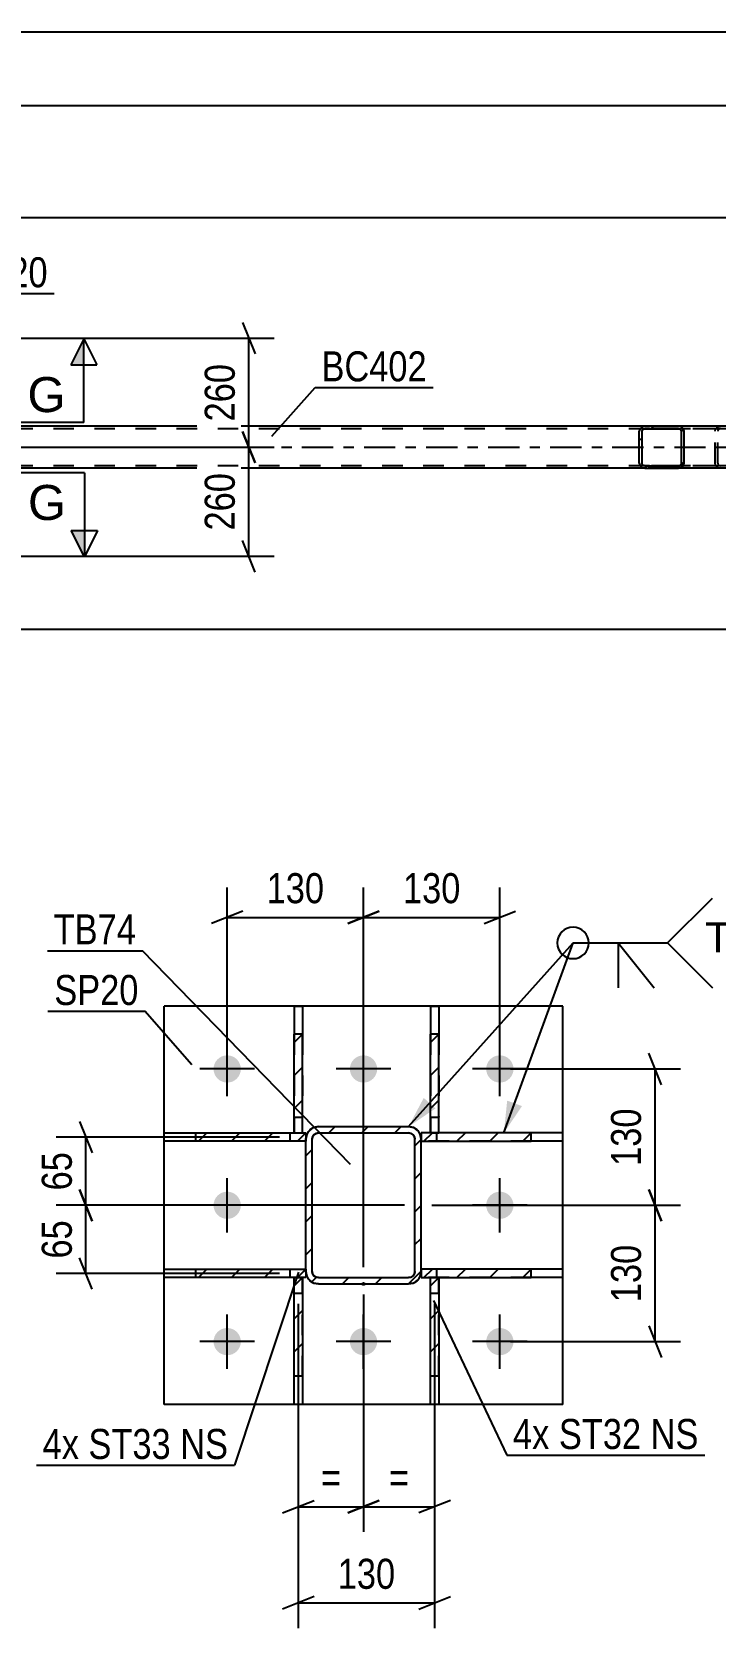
# Model space of a CAD drawing. Header units: millimetres. Extents: x 0 to 841, y 0 to 594.
# Drawn here: x 266.1 to 331.2, y 109.4 to 261.6 of the extents above; entities that cross this region are included whole.
import ezdxf

# ---------------------------------------------------------------- set-up
doc = ezdxf.new("R2010")
doc.units = ezdxf.units.MM
doc.linetypes.add('DXK_LINE_DOT2', pattern=[3.9198, 1.9599, -1.9599])
doc.linetypes.add('DXK_LINE_DOT3', pattern=[5.9187, 2.979, -0.9799, 0.9799, -0.9799])
doc.styles.add('Arial', font='ARIAL.TTF', dxfattribs={"height": 0.2})
doc.styles.add('Arial Narrow', font='ARIALN.TTF', dxfattribs={"height": 0.2})

# ---------------------------------------------------------------- blocks, each defined once
blk = doc.blocks.new('Part-103655156-5584 - 5439')
at = {"linetype": 'Continuous'}
h = blk.add_hatch(dxfattribs=at)
h.set_pattern_fill('', scale=0.7, style=0, pattern_type=0)
h.set_pattern_definition([(45, (328.2125, 223.6958), (-1.57154, 1.57154), [])])
h.paths.add_polyline_path([(328.25, 223.51), (328.21, 223.7), (328.1, 223.85), (327.94, 223.96), (327.74, 223.99), (324.51, 223.99), (324.31, 223.96), (324.14, 223.85), (324.03, 223.7), (323.99, 223.51), (323.99, 220.47), (324.03, 220.29), (324.14, 220.13), (324.31, 220.03), (324.51, 219.99), (327.74, 219.99), (327.94, 220.03), (328.1, 220.13), (328.21, 220.29), (328.25, 220.47)])
h.paths.add_polyline_path([(327.98, 220.38), (327.92, 220.3), (327.84, 220.25), (327.74, 220.23), (324.51, 220.23), (324.41, 220.25), (324.32, 220.3), (324.27, 220.38), (324.25, 220.47), (324.25, 223.51), (324.27, 223.6), (324.32, 223.68), (324.41, 223.73), (324.51, 223.75), (327.74, 223.75), (327.84, 223.73), (327.92, 223.68), (327.98, 223.6), (328, 223.51), (328, 220.47)])
at = {"color": 2, "linetype": 'Continuous'}
for p, q in [((324.51, 223.99), (324.31, 223.96)), ((324.41, 223.73), (324.51, 223.75)), ((324.51, 223.99), (327.74, 223.99)), ((324.51, 223.75), (327.74, 223.75)), ((334.2, 223.99), (327.74, 223.99)), ((327.94, 223.96), (327.74, 223.99)), ((327.74, 223.75), (327.84, 223.73)), ((324.03, 223.7), (323.99, 223.51)), ((323.99, 220.47), (323.99, 223.51)), ((324.25, 223.51), (324.27, 223.6)), ((324.25, 220.47), (324.25, 223.51)), ((324.27, 223.6), (324.32, 223.68)), ((324.32, 223.68), (324.41, 223.73)), ((327.84, 223.73), (327.92, 223.68)), ((327.92, 223.68), (327.98, 223.6)), ((327.98, 223.6), (328, 223.51)), ((328, 220.47), (328, 223.51)), ((328.25, 223.51), (328.21, 223.7)), ((328.25, 220.47), (328.25, 223.51)), ((323.99, 220.47), (324.03, 220.29)), ((324.27, 220.38), (324.25, 220.47)), ((324.32, 220.3), (324.27, 220.38)), ((324.31, 220.03), (324.51, 219.99)), ((324.41, 220.25), (324.32, 220.3)), ((324.51, 220.23), (324.41, 220.25)), ((324.51, 220.23), (327.74, 220.23)), ((324.51, 219.99), (327.74, 219.99)), ((327.84, 220.25), (327.74, 220.23)), ((327.74, 219.99), (327.94, 220.03)), ((334.2, 219.99), (327.74, 219.99)), ((327.92, 220.3), (327.84, 220.25)), ((327.98, 220.38), (327.92, 220.3)), ((328, 220.47), (327.98, 220.38)), ((328.21, 220.29), (328.25, 220.47))]:
    blk.add_line(p, q, dxfattribs=at)
at = {"color": 7, "linetype": 'DXK_LINE_DOT2'}
for p, q in [((327.74, 223.99), (324.51, 223.99)), ((334.96, 223.75), (324.51, 223.75)), ((331.53, 223.96), (331.73, 223.99)), ((331.73, 223.75), (331.63, 223.73)), ((334.96, 223.99), (334.2, 223.99)), ((334.96, 223.99), (335.16, 223.96)), ((335.06, 223.73), (334.96, 223.75)), ((331.22, 223.51), (331.25, 223.7)), ((331.22, 220.47), (331.22, 223.51)), ((331.49, 223.6), (331.47, 223.51)), ((331.47, 220.47), (331.47, 223.51)), ((331.55, 223.68), (331.49, 223.6)), ((331.63, 223.73), (331.55, 223.68)), ((335.14, 223.68), (335.06, 223.73)), ((335.2, 223.6), (335.14, 223.68)), ((335.22, 223.51), (335.2, 223.6)), ((335.22, 220.47), (335.22, 223.51)), ((335.43, 223.7), (335.47, 223.51)), ((335.47, 220.47), (335.47, 223.51)), ((334.96, 220.23), (324.51, 220.23)), ((327.74, 219.99), (324.51, 219.99)), ((331.25, 220.29), (331.22, 220.47)), ((331.47, 220.47), (331.49, 220.38)), ((331.49, 220.38), (331.55, 220.3)), ((331.73, 219.99), (331.53, 220.03)), ((331.55, 220.3), (331.57, 220.29)), ((331.57, 220.29), (331.63, 220.25)), ((331.63, 220.25), (331.73, 220.23)), ((334.96, 219.99), (334.2, 219.99)), ((334.96, 220.23), (335.06, 220.25)), ((335.16, 220.03), (334.96, 219.99)), ((335.06, 220.25), (335.14, 220.3)), ((335.14, 220.3), (335.2, 220.38)), ((335.2, 220.38), (335.22, 220.47)), ((335.47, 220.47), (335.43, 220.29))]:
    blk.add_line(p, q, dxfattribs=at)
at = {"color": 2, "linetype": 'Continuous'}
for centre, start, end in [((324.49, 223.49), 110.7583, 155.6801), ((327.76, 223.49), 24.3199, 69.2417), ((324.49, 220.49), 204.3199, 249.2417), ((327.76, 220.49), 290.7583, 335.6801)]:
    blk.add_arc(centre, 0.496, start, end, dxfattribs=at)
at = {"color": 7, "linetype": 'DXK_LINE_DOT2'}
for centre, start, end in [((331.71, 223.49), 110.7583, 155.6801), ((334.98, 223.49), 24.3199, 69.2417), ((331.71, 220.49), 204.3199, 249.2417), ((334.98, 220.49), 290.7583, 335.6801)]:
    blk.add_arc(centre, 0.496, start, end, dxfattribs=at)
blk = doc.blocks.new('Part-103655156-5609 - 5439')
at = {"color": 7, "linetype": 'DXK_LINE_DOT2'}
for p, q in [((654.21, 223.75), (108.34, 223.75)), ((654.21, 223.99), (324.51, 223.99)), ((342.47, 223.99), (324.51, 223.99)), ((654.21, 220.23), (108.34, 220.23)), ((342.47, 219.99), (324.51, 219.99))]:
    blk.add_line(p, q, dxfattribs=at)
at = {"color": 2, "linetype": 'Continuous'}
for p, q in [((324.51, 223.99), (257.34, 223.99)), ((324.51, 219.99), (257.34, 219.99))]:
    blk.add_line(p, q, dxfattribs=at)
at = {"color": 7, "linetype": 'DXK_LINE_DOT3'}
blk.add_line((108.34, 221.99), (654.21, 221.99), dxfattribs=at)
blk = doc.blocks.new('Part-103655156-2530 - 2506')
at = {"linetype": 'Continuous'}
h = blk.add_hatch(dxfattribs=at)
h.set_pattern_fill('', scale=0.7, style=0, pattern_type=0)
h.set_pattern_definition([(45, (313.686, 143.602), (-1.57154, 1.57154), [])])
h.paths.add_polyline_path([(313.69, 142.8), (313.69, 143.6), (303.19, 143.6), (303.19, 142.8)])
at = {"color": 7, "linetype": 'DXK_LINE_DOT2'}
for p, q in [((313.69, 143.6), (303.19, 143.6)), ((303.19, 143.6), (303.19, 142.8)), ((304.69, 142.8), (304.69, 143.6)), ((313.69, 142.8), (303.19, 142.8))]:
    blk.add_line(p, q, dxfattribs=at)
at = {"color": 2, "linetype": 'Continuous'}
for p, q in [((313.69, 143.6), (303.19, 143.6)), ((303.19, 143.6), (303.19, 142.8)), ((316.69, 143.6), (313.69, 143.6)), ((313.69, 142.8), (313.69, 143.6)), ((316.69, 142.8), (316.69, 143.6)), ((303.19, 142.8), (313.69, 142.8)), ((316.69, 142.8), (313.69, 142.8))]:
    blk.add_line(p, q, dxfattribs=at)
blk = doc.blocks.new('Part-103655156-2700 - 2506')
at = {"linetype": 'Continuous'}
h = blk.add_hatch(dxfattribs=at)
h.set_pattern_fill('', scale=0.7, style=0, pattern_type=0)
h.set_pattern_definition([(45, (303.1877, 143.4028), (-1.57154, 1.57154), [])])
h.paths.add_polyline_path([(303.1, 142.94), (303.19, 143.4), (303.19, 156), (303.1, 156.46), (302.84, 156.85), (302.45, 157.11), (301.99, 157.2), (293.39, 157.2), (292.93, 157.11), (292.54, 156.85), (292.28, 156.46), (292.19, 156), (292.19, 143.4), (292.28, 142.94), (292.54, 142.55), (292.93, 142.29), (293.39, 142.2), (301.99, 142.2), (302.45, 142.29), (302.84, 142.55)])
h.paths.add_polyline_path([(302.22, 142.85), (301.99, 142.8), (293.39, 142.8), (293.16, 142.85), (292.96, 142.98), (292.83, 143.17), (292.79, 143.4), (292.79, 156), (292.83, 156.23), (292.96, 156.43), (293.16, 156.56), (293.39, 156.6), (301.99, 156.6), (302.22, 156.56), (302.41, 156.43), (302.54, 156.23), (302.59, 156), (302.59, 143.4), (302.54, 143.17), (302.41, 142.98)])
blk.add_hatch(color=30, dxfattribs=at).paths.add_polyline_path([(297.69, 142.1, -1), (297.69, 142.3, -1)])
at = {"color": 7, "linetype": 'DXK_LINE_DOT2'}
for p, q in [((292.93, 157.11), (293.39, 157.2)), ((293.39, 157.2), (301.99, 157.2)), ((301.99, 157.2), (302.45, 157.11)), ((292.19, 156), (292.28, 156.46)), ((292.19, 143.4), (292.19, 156)), ((292.83, 156.23), (292.79, 156)), ((292.79, 143.4), (292.79, 156)), ((292.96, 156.43), (292.83, 156.23)), ((293.16, 156.56), (292.96, 156.43)), ((293.39, 156.6), (293.16, 156.56)), ((293.39, 156.6), (301.99, 156.6)), ((302.22, 156.56), (301.99, 156.6)), ((302.41, 156.43), (302.22, 156.56)), ((302.54, 156.23), (302.41, 156.43)), ((302.59, 156), (302.54, 156.23)), ((302.59, 143.4), (302.59, 156)), ((303.1, 156.46), (303.19, 156)), ((303.19, 143.4), (303.19, 156)), ((292.28, 142.94), (292.19, 143.4)), ((292.79, 143.4), (292.83, 143.17)), ((292.83, 143.17), (292.96, 142.98)), ((302.41, 142.98), (302.54, 143.17)), ((302.54, 143.17), (302.59, 143.4)), ((303.19, 143.4), (303.1, 142.94)), ((293.39, 142.2), (292.93, 142.29)), ((292.96, 142.98), (293.16, 142.85)), ((293.16, 142.85), (293.39, 142.8)), ((293.39, 142.8), (301.99, 142.8)), ((293.39, 142.2), (301.99, 142.2)), ((301.99, 142.8), (302.22, 142.85)), ((302.45, 142.29), (301.99, 142.2)), ((302.22, 142.85), (302.41, 142.98))]:
    blk.add_line(p, q, dxfattribs=at)
at = {"color": 2, "linetype": 'Continuous'}
for p, q in [((293.39, 157.2), (292.93, 157.11)), ((293.39, 157.2), (301.99, 157.2)), ((302.45, 157.11), (301.99, 157.2)), ((292.28, 156.46), (292.19, 156)), ((292.19, 143.4), (292.19, 156)), ((292.79, 156), (292.83, 156.23)), ((292.79, 143.4), (292.79, 156)), ((292.83, 156.23), (292.96, 156.43)), ((292.96, 156.43), (293.16, 156.56)), ((293.16, 156.56), (293.39, 156.6)), ((293.39, 156.6), (301.99, 156.6)), ((301.99, 156.6), (302.22, 156.56)), ((302.22, 156.56), (302.41, 156.43)), ((302.41, 156.43), (302.54, 156.23)), ((302.54, 156.23), (302.59, 156)), ((302.59, 143.4), (302.59, 156)), ((303.19, 156), (303.1, 156.46)), ((303.19, 143.4), (303.19, 156)), ((292.19, 143.4), (292.28, 142.94)), ((292.83, 143.17), (292.79, 143.4)), ((292.96, 142.98), (292.83, 143.17)), ((302.54, 143.17), (302.41, 142.98)), ((302.59, 143.4), (302.54, 143.17)), ((303.1, 142.94), (303.19, 143.4)), ((292.93, 142.29), (293.39, 142.2)), ((293.16, 142.85), (292.96, 142.98)), ((293.39, 142.8), (293.16, 142.85)), ((293.39, 142.8), (301.99, 142.8)), ((293.39, 142.2), (301.99, 142.2)), ((302.22, 142.85), (301.99, 142.8)), ((301.99, 142.2), (302.45, 142.29)), ((302.41, 142.98), (302.22, 142.85))]:
    blk.add_line(p, q, dxfattribs=at)
at = {"color": 7, "linetype": 'DXK_LINE_DOT3'}
blk.add_line((297.69, 149.7), (297.69, 149.7), dxfattribs=at)
at = {"color": 30, "linetype": 'DXK_LINE_DOT3'}
blk.add_line((297.69, 142.2), (297.69, 142.2), dxfattribs=at)
at = {"color": 30, "linetype": 'Continuous'}
blk.add_circle((297.69, 142.2), 0.1, dxfattribs=at)
at = {"color": 7, "linetype": 'DXK_LINE_DOT2'}
for centre, start, end in [((293.39, 156), 112.5, 157.5), ((301.99, 156), 22.5, 67.5), ((293.39, 143.4), 202.5, 247.5), ((301.99, 143.4), 292.5, 337.5)]:
    blk.add_arc(centre, 1.2, start, end, dxfattribs=at)
at = {"color": 2, "linetype": 'Continuous'}
for centre, start, end in [((293.39, 156), 112.5, 157.5), ((301.99, 156), 22.5, 67.5), ((293.39, 143.4), 202.5, 247.5), ((301.99, 143.4), 292.5, 337.5)]:
    blk.add_arc(centre, 1.2, start, end, dxfattribs=at)
blk = doc.blocks.new('Part-103655156-2525 - 2506')
at = {"linetype": 'Continuous'}
h = blk.add_hatch(dxfattribs=at)
h.set_pattern_fill('', scale=0.7, style=0, pattern_type=0)
h.set_pattern_definition([(45, (313.686, 156.602), (-1.57154, 1.57154), [])])
h.paths.add_polyline_path([(313.69, 155.8), (313.69, 156.6), (303.19, 156.6), (303.19, 155.8)])
at = {"color": 7, "linetype": 'DXK_LINE_DOT2'}
for p, q in [((313.69, 156.6), (303.19, 156.6)), ((303.19, 156.6), (303.19, 155.8)), ((313.69, 155.8), (303.19, 155.8)), ((304.69, 155.8), (304.69, 156.6))]:
    blk.add_line(p, q, dxfattribs=at)
at = {"color": 2, "linetype": 'Continuous'}
for p, q in [((313.69, 156.6), (303.19, 156.6)), ((303.19, 156.6), (303.19, 155.8)), ((303.19, 155.8), (313.69, 155.8)), ((316.69, 156.6), (313.69, 156.6)), ((313.69, 155.8), (313.69, 156.6)), ((316.69, 155.8), (313.69, 155.8)), ((316.69, 155.8), (316.69, 156.6))]:
    blk.add_line(p, q, dxfattribs=at)
blk = doc.blocks.new('Part-103655156-2681 - 2506')
at = {"linetype": 'Continuous'}
h = blk.add_hatch(dxfattribs=at)
h.set_pattern_fill('', scale=0.7, style=0, pattern_type=0)
h.set_pattern_definition([(45, (304.8717, 166.014), (-1.57154, 1.57154), [])])
h.paths.add_polyline_path([(304.87, 156.61), (304.87, 166.01), (304.07, 166.01), (304.07, 156.61)])
at = {"color": 2, "linetype": 'Continuous'}
for p, q in [((304.07, 168.7), (304.07, 166.01)), ((304.07, 168.7), (304.87, 168.7)), ((304.87, 168.7), (304.87, 166.01)), ((304.07, 156.61), (304.07, 166.01)), ((304.87, 166.01), (304.07, 166.01)), ((304.87, 156.61), (304.87, 166.01)), ((304.07, 156.61), (304.87, 156.61))]:
    blk.add_line(p, q, dxfattribs=at)
at = {"color": 7, "linetype": 'DXK_LINE_DOT2'}
for p, q in [((304.07, 166.01), (304.07, 156.61)), ((304.87, 166.01), (304.87, 158.11)), ((304.07, 158.11), (304.87, 158.11)), ((304.87, 156.61), (304.87, 158.11)), ((304.07, 156.61), (304.87, 156.61))]:
    blk.add_line(p, q, dxfattribs=at)
blk = doc.blocks.new('Part-103655156-2536 - 2506')
at = {"color": 2, "linetype": 'Continuous'}
for p, q in [((278.69, 130.7), (278.69, 168.7)), ((316.69, 168.7), (278.69, 168.7)), ((316.69, 130.7), (316.69, 168.7)), ((316.69, 130.7), (278.69, 130.7))]:
    blk.add_line(p, q, dxfattribs=at)
blk = doc.blocks.new('Part-103655156-2651 - 2506')
at = {"linetype": 'Continuous'}
h = blk.add_hatch(dxfattribs=at)
h.set_pattern_fill('', scale=0.7, style=0, pattern_type=0)
h.set_pattern_definition([(45, (292.1876, 156.6017), (-1.57154, 1.57154), [])])
h.paths.add_polyline_path([(292.19, 155.8), (292.19, 156.6), (281.69, 156.6), (281.69, 155.8)])
at = {"color": 2, "linetype": 'Continuous'}
for p, q in [((278.69, 155.8), (278.69, 156.6)), ((278.69, 156.6), (281.69, 156.6)), ((281.69, 155.8), (278.69, 155.8)), ((281.69, 156.6), (292.19, 156.6)), ((281.69, 155.8), (281.69, 156.6)), ((292.19, 155.8), (281.69, 155.8)), ((292.19, 156.6), (292.19, 155.8))]:
    blk.add_line(p, q, dxfattribs=at)
at = {"color": 7, "linetype": 'DXK_LINE_DOT2'}
for p, q in [((281.69, 156.6), (292.19, 156.6)), ((292.19, 155.8), (281.69, 155.8)), ((290.69, 155.8), (290.69, 156.6)), ((292.19, 156.6), (292.19, 155.8))]:
    blk.add_line(p, q, dxfattribs=at)
blk = doc.blocks.new('Bolt-103655156-2579 - 2506')
at = {"linetype": 'Continuous'}
for points in [[(283.39, 162.7, -1), (285.99, 162.7, -1)], [(296.39, 162.7, -1), (298.99, 162.7, -1)], [(309.39, 162.7, -1), (311.99, 162.7, -1)], [(283.39, 149.7, -1), (285.99, 149.7, -1)], [(309.39, 149.7, -1), (311.99, 149.7, -1)], [(283.39, 136.7, -1), (285.99, 136.7, -1)], [(296.39, 136.7, -1), (298.99, 136.7, -1)], [(309.39, 136.7, -1), (311.99, 136.7, -1)]]:
    blk.add_hatch(color=1, dxfattribs=at).paths.add_polyline_path(points)
at = {"color": 1, "linetype": 'Continuous'}
for p, q in [((284.69, 160.1), (284.69, 165.3)), ((297.69, 160.1), (297.69, 165.3)), ((310.69, 160.1), (310.69, 165.3)), ((287.29, 162.7), (282.09, 162.7)), ((300.29, 162.7), (295.09, 162.7)), ((313.29, 162.7), (308.09, 162.7)), ((284.69, 147.1), (284.69, 152.3)), ((310.69, 147.1), (310.69, 152.3)), ((287.29, 149.7), (282.09, 149.7)), ((313.29, 149.7), (308.09, 149.7)), ((284.69, 134.1), (284.69, 139.3)), ((297.69, 134.1), (297.69, 139.3)), ((310.69, 134.1), (310.69, 139.3)), ((287.29, 136.7), (282.09, 136.7)), ((300.29, 136.7), (295.09, 136.7)), ((313.29, 136.7), (308.09, 136.7))]:
    blk.add_line(p, q, dxfattribs=at)
blk = doc.blocks.new('Part-103655156-2666 - 2506')
at = {"linetype": 'Continuous'}
h = blk.add_hatch(dxfattribs=at)
h.set_pattern_fill('', scale=0.7, style=0, pattern_type=0)
h.set_pattern_definition([(45, (291.8728, 142.8118), (-1.57154, 1.57154), [])])
h.paths.add_polyline_path([(291.87, 133.39), (291.87, 142.81), (291.07, 142.81), (291.07, 133.39)])
at = {"color": 7, "linetype": 'DXK_LINE_DOT2'}
for p, q in [((291.07, 141.31), (291.07, 142.81)), ((291.07, 142.81), (291.87, 142.81)), ((291.87, 133.39), (291.87, 142.81)), ((291.07, 141.31), (291.87, 141.31)), ((291.07, 133.39), (291.07, 141.31))]:
    blk.add_line(p, q, dxfattribs=at)
at = {"color": 2, "linetype": 'Continuous'}
for p, q in [((291.07, 133.39), (291.07, 142.81)), ((291.07, 142.81), (291.87, 142.81)), ((291.87, 142.81), (291.87, 133.39)), ((291.07, 130.7), (291.07, 133.39)), ((291.87, 133.39), (291.07, 133.39)), ((291.87, 133.39), (291.87, 130.7)), ((291.87, 130.7), (291.07, 130.7))]:
    blk.add_line(p, q, dxfattribs=at)
blk = doc.blocks.new('Part-103655156-2634 - 2506')
at = {"linetype": 'Continuous'}
h = blk.add_hatch(dxfattribs=at)
h.set_pattern_fill('', scale=0.7, style=0, pattern_type=0)
h.set_pattern_definition([(45, (292.1876, 143.6017), (-1.57154, 1.57154), [])])
h.paths.add_polyline_path([(292.19, 142.8), (292.19, 143.6), (281.69, 143.6), (281.69, 142.8)])
at = {"color": 2, "linetype": 'Continuous'}
for p, q in [((278.69, 142.8), (278.69, 143.6)), ((278.69, 143.6), (281.69, 143.6)), ((281.69, 143.6), (292.19, 143.6)), ((281.69, 142.8), (281.69, 143.6)), ((292.19, 143.6), (292.19, 142.8)), ((281.69, 142.8), (278.69, 142.8)), ((292.19, 142.8), (281.69, 142.8))]:
    blk.add_line(p, q, dxfattribs=at)
at = {"color": 7, "linetype": 'DXK_LINE_DOT2'}
for p, q in [((281.69, 143.6), (292.19, 143.6)), ((290.69, 142.8), (290.69, 143.6)), ((292.19, 143.6), (292.19, 142.8)), ((292.19, 142.8), (281.69, 142.8))]:
    blk.add_line(p, q, dxfattribs=at)
blk = doc.blocks.new('Part-103655156-2671 - 2506')
at = {"linetype": 'Continuous'}
h = blk.add_hatch(dxfattribs=at)
h.set_pattern_fill('', scale=0.7, style=0, pattern_type=0)
h.set_pattern_definition([(45, (304.8722, 142.8118), (-1.57154, 1.57154), [])])
h.paths.add_polyline_path([(304.87, 133.39), (304.87, 142.81), (304.07, 142.81), (304.07, 133.39)])
at = {"color": 7, "linetype": 'DXK_LINE_DOT2'}
for p, q in [((304.07, 141.31), (304.07, 142.81)), ((304.07, 142.81), (304.87, 142.81)), ((304.87, 133.39), (304.87, 142.81)), ((304.07, 141.31), (304.87, 141.31)), ((304.07, 133.39), (304.07, 141.31))]:
    blk.add_line(p, q, dxfattribs=at)
at = {"color": 2, "linetype": 'Continuous'}
for p, q in [((304.07, 133.39), (304.07, 142.81)), ((304.07, 142.81), (304.87, 142.81)), ((304.87, 142.81), (304.87, 133.39)), ((304.07, 130.7), (304.07, 133.39)), ((304.87, 133.39), (304.07, 133.39)), ((304.87, 133.39), (304.87, 130.7)), ((304.87, 130.7), (304.07, 130.7))]:
    blk.add_line(p, q, dxfattribs=at)
blk = doc.blocks.new('Part-103655156-2676 - 2506')
at = {"linetype": 'Continuous'}
h = blk.add_hatch(dxfattribs=at)
h.set_pattern_fill('', scale=0.7, style=0, pattern_type=0)
h.set_pattern_definition([(45, (291.8723, 166.014), (-1.57154, 1.57154), [])])
h.paths.add_polyline_path([(291.87, 156.61), (291.87, 166.01), (291.07, 166.01), (291.07, 156.61)])
at = {"color": 2, "linetype": 'Continuous'}
for p, q in [((291.07, 168.7), (291.07, 166.01)), ((291.07, 168.7), (291.87, 168.7)), ((291.87, 168.7), (291.87, 166.01)), ((291.07, 156.61), (291.07, 166.01)), ((291.87, 166.01), (291.07, 166.01)), ((291.87, 156.61), (291.87, 166.01)), ((291.07, 156.61), (291.87, 156.61))]:
    blk.add_line(p, q, dxfattribs=at)
at = {"color": 7, "linetype": 'DXK_LINE_DOT2'}
for p, q in [((291.07, 166.01), (291.07, 156.61)), ((291.87, 166.01), (291.87, 158.11)), ((291.07, 158.11), (291.87, 158.11)), ((291.87, 156.61), (291.87, 158.11)), ((291.07, 156.61), (291.87, 156.61))]:
    blk.add_line(p, q, dxfattribs=at)
blk = doc.blocks.new('StraightDimension-103655156-5864 - 5439')
at = {"color": 7, "linetype": 'Continuous'}
for p, q in [((286.16, 233.89), (287.36, 230.89)), ((257.54, 232.39), (289.16, 232.39)), ((286.76, 221.99), (286.76, 232.39)), ((287.36, 220.49), (286.16, 223.49)), ((248.16, 221.99), (289.16, 221.99))]:
    blk.add_line(p, q, dxfattribs=at)
at = {"color": 0}
blk.add_wipeout([(286.01, 230.53), (281.81, 230.53), (281.81, 223.85), (286.01, 223.85)], dxfattribs=at)
at = {"color": 3, "style": 'Arial Narrow'}
blk.add_text('260', height=2.863, rotation=90.0002, dxfattribs=at).set_placement((285.41, 224.45))
blk = doc.blocks.new('StraightDimension-103655156-5794 - 5439')
at = {"color": 7, "linetype": 'Continuous'}
blk.add_line((246.74, 243.9), (502.14, 243.9), dxfattribs=at)
blk = doc.blocks.new('StraightDimension-103655156-5753 - 5439')
at = {"color": 7, "linetype": 'Continuous'}
blk.add_line((98.12, 254.58), (780.5, 254.58), dxfattribs=at)
blk = doc.blocks.new('StraightDimension-103655156-5774 - 5439')
at = {"color": 7, "linetype": 'Continuous'}
blk.add_line((97.48, 261.59), (781.14, 261.59), dxfattribs=at)
blk = doc.blocks.new('StraightDimension-103655156-5836 - 5439')
at = {"color": 7, "linetype": 'Continuous'}
for p, q in [((286.16, 223.49), (287.36, 220.49)), ((248.16, 221.99), (289.16, 221.99)), ((286.76, 211.59), (286.76, 221.99)), ((257.54, 211.59), (289.16, 211.59)), ((287.36, 210.09), (286.16, 213.09))]:
    blk.add_line(p, q, dxfattribs=at)
at = {"color": 0}
blk.add_wipeout([(286.01, 220.13), (281.81, 220.13), (281.81, 213.45), (286.01, 213.45)], dxfattribs=at)
at = {"color": 3, "style": 'Arial Narrow'}
blk.add_text('260', height=2.863, rotation=90.0002, dxfattribs=at).set_placement((285.41, 214.05))
blk = doc.blocks.new('StraightDimension-103655156-5898 - 5439')
at = {"color": 7, "linetype": 'Continuous'}
blk.add_line((246.74, 204.64), (502.14, 204.64), dxfattribs=at)
blk = doc.blocks.new('StraightDimension-103655156-16003 - 2506')
at = {"color": 7, "linetype": 'Continuous'}
for p, q in [((291.47, 140.31), (291.47, 109.38)), ((304.47, 140.31), (304.47, 109.38)), ((292.97, 112.38), (289.97, 111.18)), ((291.47, 111.78), (304.47, 111.78)), ((302.97, 111.18), (305.97, 112.38))]:
    blk.add_line(p, q, dxfattribs=at)
at = {"color": 0}
blk.add_wipeout([(301.31, 112.53), (301.31, 116.73), (294.63, 116.73), (294.63, 112.53)], dxfattribs=at)
at = {"color": 3, "style": 'Arial Narrow'}
blk.add_text('130', height=2.863, dxfattribs=at).set_placement((295.23, 113.13))
blk = doc.blocks.new('StraightDimension-103655156-2764 - 2506')
at = {"color": 7, "linetype": 'Continuous'}
for p, q in [((326.1, 148.2), (324.9, 151.2)), ((304.19, 149.7), (327.9, 149.7)), ((325.5, 136.7), (325.5, 149.7)), ((324.9, 138.2), (326.1, 135.2)), ((311.69, 136.7), (327.9, 136.7))]:
    blk.add_line(p, q, dxfattribs=at)
at = {"color": 0}
blk.add_wipeout([(324.75, 146.54), (320.55, 146.54), (320.55, 139.86), (324.75, 139.86)], dxfattribs=at)
at = {"color": 3, "style": 'Arial Narrow'}
blk.add_text('130', height=2.863, rotation=90.0002, dxfattribs=at).set_placement((324.15, 140.46))
blk = doc.blocks.new('StraightDimension-103655156-15956 - 2506')
at = {"color": 7, "linetype": 'Continuous'}
for p, q in [((284.69, 163.7), (284.69, 180.01)), ((297.69, 143.8), (297.69, 180.01)), ((286.19, 177.76), (283.19, 176.56)), ((284.69, 177.16), (297.69, 177.16)), ((296.19, 176.56), (299.19, 177.76))]:
    blk.add_line(p, q, dxfattribs=at)
at = {"color": 0}
blk.add_wipeout([(294.53, 177.91), (294.53, 182.11), (287.85, 182.11), (287.85, 177.91)], dxfattribs=at)
at = {"color": 3, "style": 'Arial Narrow'}
blk.add_text('130', height=2.863, dxfattribs=at).set_placement((288.45, 178.51))
blk = doc.blocks.new('StraightDimension-103655156-2754 - 2506')
at = {"color": 7, "linetype": 'Continuous'}
for p, q in [((326.1, 161.2), (324.9, 164.2)), ((311.69, 162.7), (327.9, 162.7)), ((325.5, 149.7), (325.5, 162.7)), ((324.9, 151.2), (326.1, 148.2)), ((304.19, 149.7), (327.9, 149.7))]:
    blk.add_line(p, q, dxfattribs=at)
at = {"color": 0}
blk.add_wipeout([(324.75, 159.55), (320.55, 159.55), (320.55, 152.86), (324.75, 152.86)], dxfattribs=at)
at = {"color": 3, "style": 'Arial Narrow'}
blk.add_text('130', height=2.863, rotation=90.0002, dxfattribs=at).set_placement((324.15, 153.46))
blk = doc.blocks.new('StraightDimension-103655156-15888 - 2506')
at = {"color": 7, "linetype": 'Continuous'}
for p, q in [((297.69, 141.2), (297.69, 118.56)), ((304.47, 140.31), (304.47, 118.56)), ((296.19, 120.36), (299.19, 121.56)), ((297.69, 120.96), (304.47, 120.96)), ((305.97, 121.56), (302.97, 120.36))]:
    blk.add_line(p, q, dxfattribs=at)
at = {"color": 0}
blk.add_wipeout([(302.64, 121.71), (302.64, 125.91), (299.52, 125.91), (299.52, 121.71)], dxfattribs=at)
at = {"color": 3, "style": 'Arial Narrow'}
blk.add_text('=', height=2.86, dxfattribs=at).set_placement((300.12, 122.31))
blk = doc.blocks.new('StraightDimension-103655156-15889 - 2506')
at = {"color": 7, "linetype": 'Continuous'}
for p, q in [((291.47, 140.31), (291.47, 118.56)), ((297.69, 141.2), (297.69, 118.56)), ((289.97, 120.36), (292.97, 121.56)), ((291.47, 120.96), (297.69, 120.96)), ((299.19, 121.56), (296.19, 120.36))]:
    blk.add_line(p, q, dxfattribs=at)
at = {"color": 0}
blk.add_wipeout([(296.14, 121.71), (296.14, 125.91), (293.02, 125.91), (293.02, 121.71)], dxfattribs=at)
at = {"color": 3, "style": 'Arial Narrow'}
blk.add_text('=', height=2.86, dxfattribs=at).set_placement((293.62, 122.31))
blk = doc.blocks.new('StraightDimension-103655156-15955 - 2506')
at = {"color": 7, "linetype": 'Continuous'}
for p, q in [((297.69, 143.8), (297.69, 180.01)), ((310.69, 163.7), (310.69, 180.01)), ((299.19, 177.76), (296.19, 176.56)), ((297.69, 177.16), (310.69, 177.16)), ((309.19, 176.56), (312.19, 177.76))]:
    blk.add_line(p, q, dxfattribs=at)
at = {"color": 0}
blk.add_wipeout([(307.53, 177.91), (307.53, 182.11), (300.85, 182.11), (300.85, 177.91)], dxfattribs=at)
at = {"color": 3, "style": 'Arial Narrow'}
blk.add_text('130', height=2.863, dxfattribs=at).set_placement((301.45, 178.51))
blk = doc.blocks.new('StraightDimension-103655156-15985 - 2506')
at = {"color": 7, "linetype": 'Continuous'}
for p, q in [((270.62, 157.7), (271.82, 154.7)), ((289.69, 156.2), (268.37, 156.2)), ((271.22, 149.7), (271.22, 156.2)), ((271.82, 148.2), (270.62, 151.2)), ((301.59, 149.7), (268.37, 149.7))]:
    blk.add_line(p, q, dxfattribs=at)
at = {"color": 0}
blk.add_wipeout([(270.47, 155.38), (266.27, 155.38), (266.27, 150.52), (270.47, 150.52)], dxfattribs=at)
at = {"color": 3, "style": 'Arial Narrow'}
blk.add_text('65', height=2.863, rotation=90.0002, dxfattribs=at).set_placement((269.87, 151.12))
blk = doc.blocks.new('StraightDimension-103655156-15986 - 2506')
at = {"color": 7, "linetype": 'Continuous'}
for p, q in [((270.62, 151.2), (271.82, 148.2)), ((301.59, 149.7), (268.37, 149.7)), ((271.22, 143.2), (271.22, 149.7)), ((271.82, 141.7), (270.62, 144.7)), ((289.69, 143.2), (268.37, 143.2))]:
    blk.add_line(p, q, dxfattribs=at)
at = {"color": 0}
blk.add_wipeout([(270.47, 148.88), (266.27, 148.88), (266.27, 144.02), (270.47, 144.02)], dxfattribs=at)
at = {"color": 3, "style": 'Arial Narrow'}
blk.add_text('65', height=2.863, rotation=90.0002, dxfattribs=at).set_placement((269.87, 144.62))
blk = doc.blocks.new('Mark-103655156-5536 - 5439')
at = {"color": 0}
blk.add_wipeout([(267.58, 237.24), (267.58, 240.24), (259.54, 240.24), (259.54, 237.24)], dxfattribs=at)
blk.add_wipeout([(267.58, 237.24), (267.58, 240.24), (259.54, 240.24), (259.54, 237.24)], dxfattribs=at)
at = {"color": 30, "linetype": 'Continuous'}
for p, q in [((255.68, 232.79), (258.94, 236.64)), ((258.94, 236.64), (268.18, 236.64))]:
    blk.add_line(p, q, dxfattribs=at)
at = {"color": 3, "style": 'Arial Narrow'}
blk.add_text('SP20', height=2.863, dxfattribs=at).set_placement((259.54, 237.24))
blk = doc.blocks.new('Mark-103655156-5605 - 5439')
at = {"color": 0}
blk.add_wipeout([(303.73, 228.27), (303.73, 231.27), (293.68, 231.27), (293.68, 228.27)], dxfattribs=at)
blk.add_wipeout([(303.73, 228.27), (303.73, 231.27), (293.68, 231.27), (293.68, 228.27)], dxfattribs=at)
at = {"color": 30, "linetype": 'Continuous'}
for p, q in [((288.94, 223.04), (293.08, 227.67)), ((293.08, 227.67), (304.33, 227.67))]:
    blk.add_line(p, q, dxfattribs=at)
at = {"color": 3, "style": 'Arial Narrow'}
blk.add_text('BC402', height=2.863, dxfattribs=at).set_placement((293.68, 228.27))
blk = doc.blocks.new('SectionMark-103655156-5919 - 5439')
at = {"linetype": 'Continuous'}
for points in [[(228.01, 229.84), (226.76, 229.84), (226.76, 232.34)], [(271.02, 229.84), (269.77, 229.84), (271.02, 232.34)]]:
    blk.add_hatch(color=6, dxfattribs=at).paths.add_polyline_path(points)
at = {"color": 6, "linetype": 'Continuous'}
for p, q in [((225.51, 229.84), (226.76, 232.34)), ((226.76, 224.34), (226.76, 232.34)), ((226.76, 232.34), (228.01, 229.84)), ((271.02, 232.34), (269.77, 229.84)), ((271.02, 224.34), (271.02, 232.34)), ((271.02, 232.34), (272.27, 229.84)), ((228.01, 229.84), (225.51, 229.84)), ((269.77, 229.84), (272.27, 229.84)), ((226.76, 224.34), (234.76, 224.34)), ((271.02, 224.34), (263.02, 224.34))]:
    blk.add_line(p, q, dxfattribs=at)
at = {"color": 0, "linetype": 'Continuous'}
for points in [[(232.14, 225.34), (232.14, 228.84), (228.51, 228.84), (228.51, 225.34)], [(269.27, 225.34), (269.27, 228.84), (265.64, 228.84), (265.64, 225.34)]]:
    blk.add_wipeout(points, dxfattribs=at)
at = {"color": 3, "linetype": 'Continuous', "style": 'Arial'}
for p in [(228.51, 225.34), (265.64, 225.34)]:
    blk.add_text('G', height=3.34, dxfattribs=at).set_placement(p)
blk = doc.blocks.new('SectionMark-103655156-5923 - 5439')
at = {"linetype": 'Continuous'}
for points in [[(226.55, 214.05), (227.8, 214.05), (226.55, 211.55)], [(269.82, 214.05), (271.07, 214.05), (271.07, 211.55)]]:
    blk.add_hatch(color=6, dxfattribs=at).paths.add_polyline_path(points)
at = {"color": 6, "linetype": 'Continuous'}
for p, q in [((226.55, 219.55), (234.55, 219.55)), ((226.55, 219.55), (226.55, 211.55)), ((271.07, 219.55), (263.07, 219.55)), ((271.07, 219.55), (271.07, 211.55)), ((226.55, 211.55), (225.3, 214.05)), ((227.8, 214.05), (225.3, 214.05)), ((226.55, 211.55), (227.8, 214.05)), ((269.82, 214.05), (272.32, 214.05)), ((271.07, 211.55), (269.82, 214.05)), ((272.32, 214.05), (271.07, 211.55))]:
    blk.add_line(p, q, dxfattribs=at)
at = {"color": 0, "linetype": 'Continuous'}
for points in [[(231.93, 215.05), (231.93, 218.55), (228.3, 218.55), (228.3, 215.05)], [(269.32, 215.05), (269.32, 218.55), (265.69, 218.55), (265.69, 215.05)]]:
    blk.add_wipeout(points, dxfattribs=at)
at = {"color": 3, "linetype": 'Continuous', "style": 'Arial'}
for p in [(228.3, 215.05), (265.69, 215.05)]:
    blk.add_text('G', height=3.34, dxfattribs=at).set_placement(p)
blk = doc.blocks.new('Mark-103655156-2532 - 2506')
at = {"color": 0}
blk.add_wipeout([(276.24, 168.8), (276.24, 171.8), (268.2, 171.8), (268.2, 168.8)], dxfattribs=at)
blk.add_wipeout([(276.24, 168.8), (276.24, 171.8), (268.2, 171.8), (268.2, 168.8)], dxfattribs=at)
at = {"color": 30, "linetype": 'Continuous'}
for p in [(267.6, 168.2), (281.31, 163.11)]:
    blk.add_line(p, (276.84, 168.2), dxfattribs=at)
at = {"color": 3, "style": 'Arial Narrow'}
blk.add_text('SP20', height=2.863, dxfattribs=at).set_placement((268.2, 168.8))
blk = doc.blocks.new('Mark-103655156-2696 - 2506')
at = {"color": 0}
blk.add_wipeout([(276, 174.58), (276, 177.58), (268.14, 177.58), (268.14, 174.58)], dxfattribs=at)
blk.add_wipeout([(276, 174.58), (276, 177.58), (268.14, 177.58), (268.14, 174.58)], dxfattribs=at)
at = {"color": 30, "linetype": 'Continuous'}
for p in [(267.54, 173.98), (296.44, 153.59)]:
    blk.add_line(p, (276.6, 173.98), dxfattribs=at)
at = {"color": 3, "style": 'Arial Narrow'}
blk.add_text('TB74', height=2.863, dxfattribs=at).set_placement((268.14, 174.58))
blk = doc.blocks.new('WeldMark-103655156-2793 - 2506')
at = {"linetype": 'Continuous'}
for points in [[(304.55, 158.94), (301.99, 157.2), (303.43, 159.94)], [(312.8, 159.16), (311.07, 156.6), (311.39, 159.68)]]:
    blk.add_hatch(color=30, dxfattribs=at).paths.add_polyline_path(points)
at = {"color": 30, "linetype": 'Continuous'}
for p, q in [((301.99, 157.2), (317.67, 174.72)), ((311.07, 156.6), (317.67, 174.72)), ((317.67, 174.72), (326.67, 174.72))]:
    blk.add_line(p, q, dxfattribs=at)
at = {"color": 3, "linetype": 'Continuous'}
for q in [(325.39, 170.43), (321.96, 170.43)]:
    blk.add_line((321.96, 174.72), q, dxfattribs=at)
for start, end in [(90, 270), (270, 90)]:
    blk.add_arc((317.67, 174.72), 1.5, start, end, dxfattribs=at)
at = {"color": 0, "linetype": 'Continuous'}
blk.add_wipeout([(338.05, 173.82), (338.05, 176.82), (330.27, 176.82), (330.27, 173.82)], dxfattribs=at)
blk.add_wipeout([(338.05, 173.82), (338.05, 176.82), (330.27, 176.82), (330.27, 173.82)], dxfattribs=at)
at = {"color": 3, "linetype": 'Continuous'}
for q in [(330.96, 179), (330.96, 170.43)]:
    blk.add_line((326.67, 174.72), q, dxfattribs=at)
at = {"color": 3, "linetype": 'Continuous', "style": 'Arial'}
blk.add_text('TYP', height=2.865, dxfattribs=at).set_placement((330.27, 173.82))
blk = doc.blocks.new('MarkSet-103655156-2843 - 2506')
at = {"color": 0}
for points in [[(315.42, 126.46), (315.42, 129.46), (311.94, 129.46), (311.94, 126.46)], [(324.17, 126.46), (324.17, 129.46), (316.32, 129.46), (316.32, 126.46)], [(329.64, 126.46), (329.64, 129.46), (325.07, 129.46), (325.07, 126.46)]]:
    blk.add_wipeout(points, dxfattribs=at)
for points in [[(315.42, 126.46), (315.42, 129.46), (311.94, 129.46), (311.94, 126.46)], [(324.17, 126.46), (324.17, 129.46), (316.32, 129.46), (316.32, 126.46)], [(329.64, 126.46), (329.64, 129.46), (325.07, 129.46), (325.07, 126.46)]]:
    blk.add_wipeout(points, dxfattribs=at)
at = {"color": 30, "linetype": 'Continuous'}
for p, q in [((304.36, 140.63), (311.34, 125.86)), ((311.34, 125.86), (330.24, 125.86))]:
    blk.add_line(p, q, dxfattribs=at)
at = {"color": 3, "style": 'Arial Narrow'}
for s, p in [('4x', (311.94, 126.46)), ('ST32', (316.32, 126.46)), ('NS', (325.07, 126.46))]:
    blk.add_text(s, height=2.863, dxfattribs=at).set_placement(p)
blk = doc.blocks.new('MarkSet-103655156-2873 - 2506')
at = {"color": 0}
for points in [[(270.56, 125.51), (270.56, 128.51), (267.09, 128.51), (267.09, 125.51)], [(279.31, 125.51), (279.31, 128.51), (271.46, 128.51), (271.46, 125.51)], [(284.78, 125.51), (284.78, 128.51), (280.21, 128.51), (280.21, 125.51)]]:
    blk.add_wipeout(points, dxfattribs=at)
for points in [[(270.56, 125.51), (270.56, 128.51), (267.09, 128.51), (267.09, 125.51)], [(279.31, 125.51), (279.31, 128.51), (271.46, 128.51), (271.46, 125.51)], [(284.78, 125.51), (284.78, 128.51), (280.21, 128.51), (280.21, 125.51)]]:
    blk.add_wipeout(points, dxfattribs=at)
at = {"color": 30, "linetype": 'Continuous'}
for p in [(291.49, 143.31), (266.49, 124.91)]:
    blk.add_line(p, (285.38, 124.91), dxfattribs=at)
at = {"color": 3, "style": 'Arial Narrow'}
for s, p in [('4x', (267.09, 125.51)), ('ST33', (271.46, 125.51)), ('NS', (280.21, 125.51))]:
    blk.add_text(s, height=2.863, dxfattribs=at).set_placement(p)

msp = doc.modelspace()

# ---------------------------------------------------------------- block references
for name in ['Part-103655156-5609 - 5439', 'Part-103655156-5584 - 5439', 'Part-103655156-2536 - 2506', 'Part-103655156-2676 - 2506', 'Part-103655156-2681 - 2506', 'Bolt-103655156-2579 - 2506', 'Part-103655156-2700 - 2506', 'Part-103655156-2651 - 2506', 'Part-103655156-2525 - 2506', 'Part-103655156-2634 - 2506', 'Part-103655156-2530 - 2506', 'Part-103655156-2666 - 2506', 'Part-103655156-2671 - 2506']:
    msp.add_blockref(name, (0, 0))

# ---------------------------------------------------------------- next in the draw order: block references
for name in ['StraightDimension-103655156-5864 - 5439', 'StraightDimension-103655156-15956 - 2506', 'Mark-103655156-2532 - 2506', 'StraightDimension-103655156-16003 - 2506']:
    msp.add_blockref(name, (0, 0))

# ---------------------------------------------------------------- next in the draw order: block references
for name in ['StraightDimension-103655156-5794 - 5439', 'StraightDimension-103655156-5836 - 5439', 'StraightDimension-103655156-2764 - 2506']:
    msp.add_blockref(name, (0, 0))

# ---------------------------------------------------------------- next in the draw order: block references
for name in ['StraightDimension-103655156-5753 - 5439', 'SectionMark-103655156-5923 - 5439', 'StraightDimension-103655156-5898 - 5439', 'StraightDimension-103655156-2754 - 2506', 'StraightDimension-103655156-15888 - 2506']:
    msp.add_blockref(name, (0, 0))

# ---------------------------------------------------------------- next in the draw order: block references
for name in ['StraightDimension-103655156-5774 - 5439', 'StraightDimension-103655156-15955 - 2506', 'StraightDimension-103655156-15889 - 2506', 'MarkSet-103655156-2843 - 2506']:
    msp.add_blockref(name, (0, 0))

# ---------------------------------------------------------------- next in the draw order: block references
for name in ['Mark-103655156-5536 - 5439', 'Mark-103655156-5605 - 5439', 'StraightDimension-103655156-15985 - 2506']:
    msp.add_blockref(name, (0, 0))

# ---------------------------------------------------------------- next in the draw order: block references
for name in ['SectionMark-103655156-5919 - 5439', 'WeldMark-103655156-2793 - 2506', 'Mark-103655156-2696 - 2506', 'StraightDimension-103655156-15986 - 2506']:
    msp.add_blockref(name, (0, 0))

# ---------------------------------------------------------------- next in the draw order: block references
msp.add_blockref('MarkSet-103655156-2873 - 2506', (0, 0))

doc.saveas('drawing.dxf')
